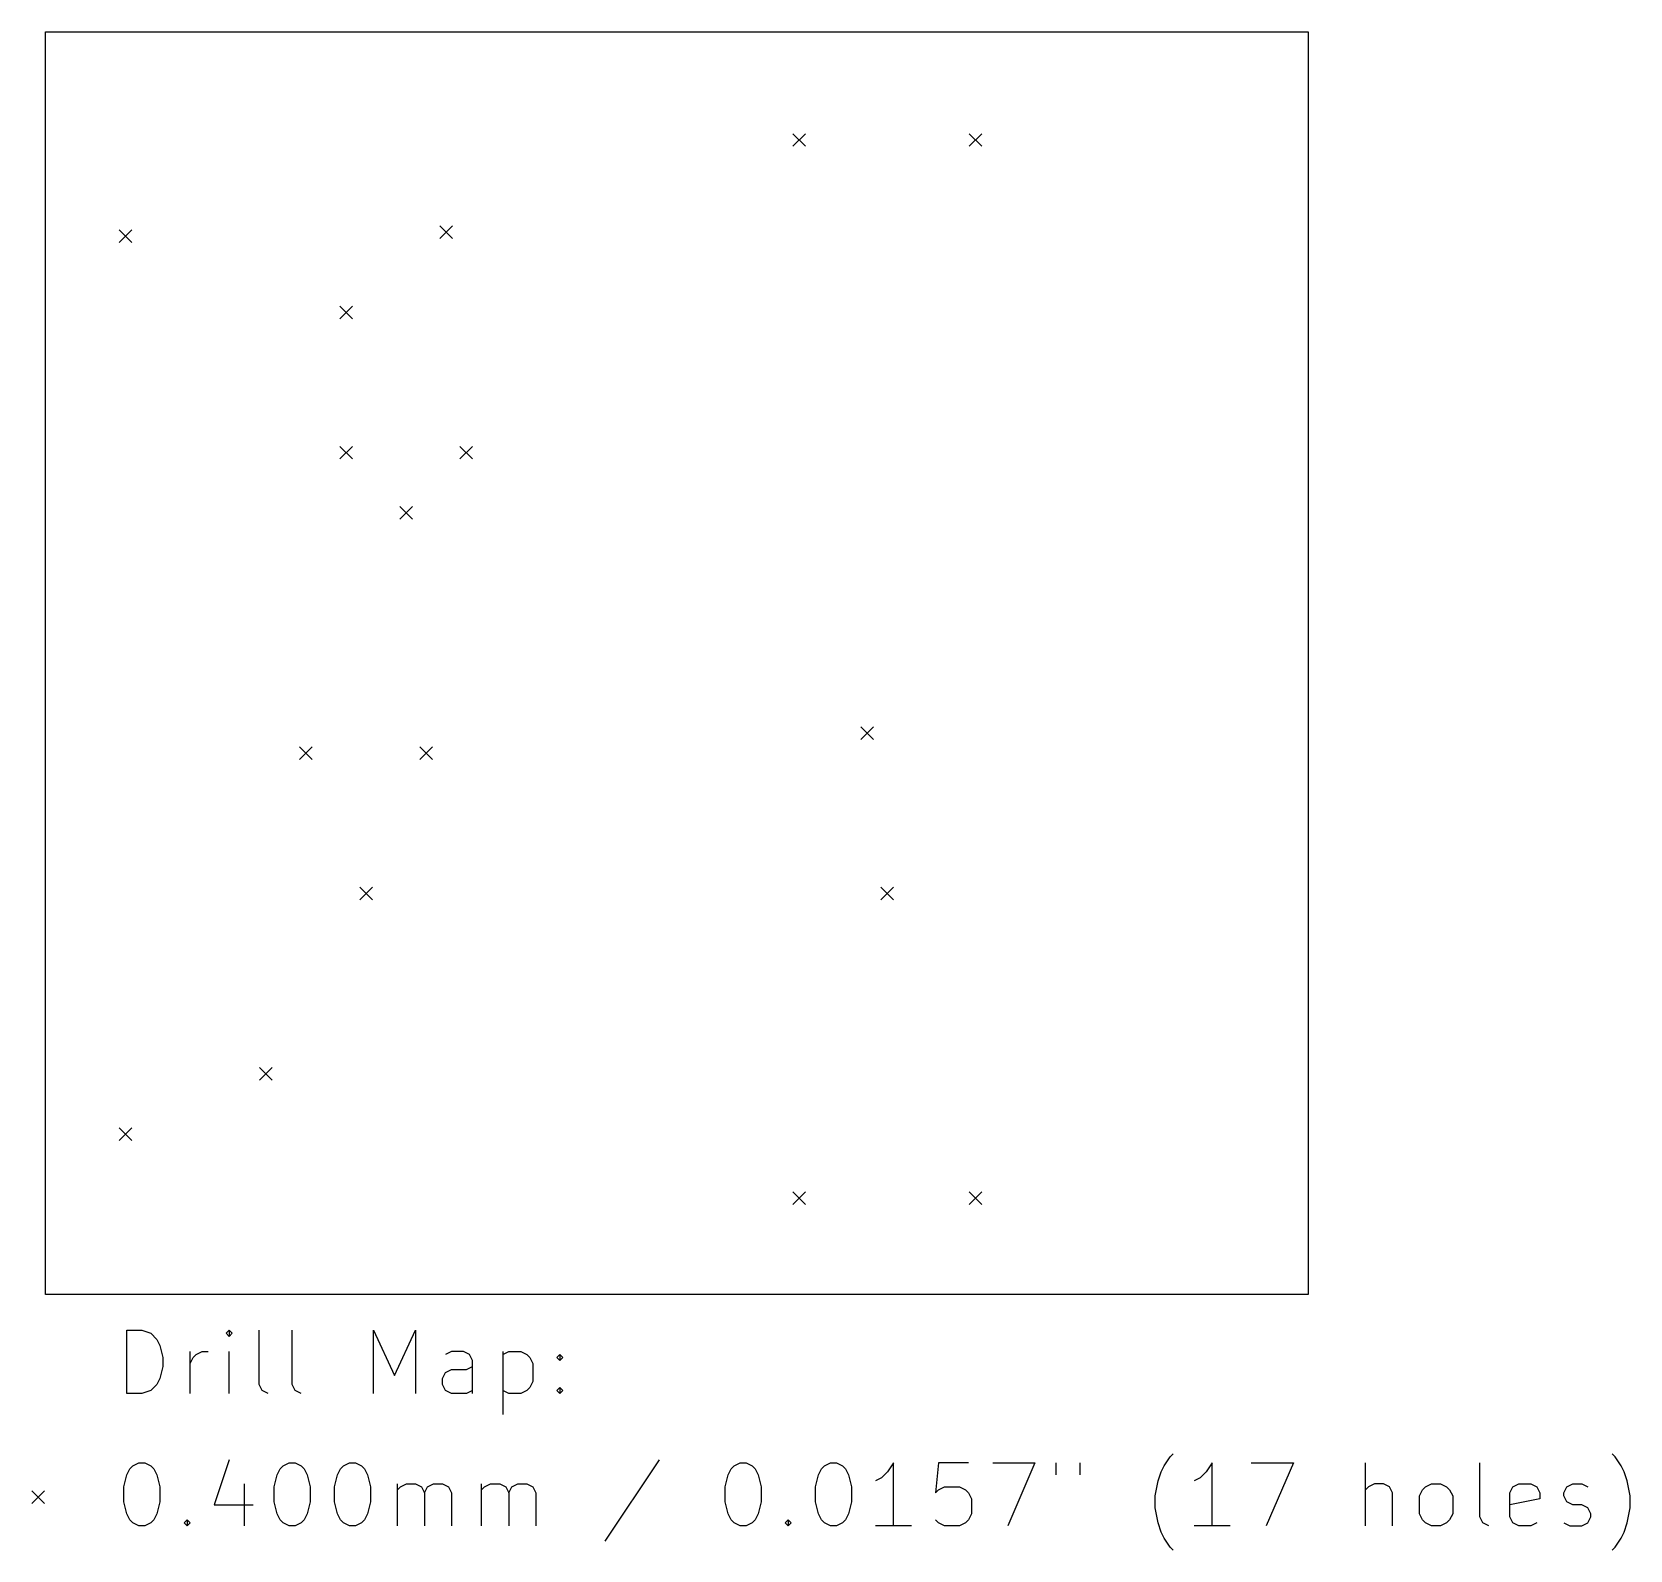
# Model space of a CAD drawing. Extents: x 61.1 to 111.7, y -123.1 to -75.
import ezdxf

# ---------------------------------------------------------------- set-up
doc = ezdxf.new("R2010")
doc.units = 0
doc.layers.add('BLACK', color=7, linetype='CONTINUOUS')

msp = doc.modelspace()

# ---------------------------------------------------------------- linework, layer by layer
at = {"layer": 'BLACK', "linetype": 'CONTINUOUS'}
for p, q in [((61.5, -75), (101.5, -75)), ((61.5, -115), (61.5, -75)), ((101.5, -75), (101.5, -115)), ((85.176, -78.224), (85.576, -78.624)), ((85.576, -78.224), (85.176, -78.624)), ((90.764, -78.224), (91.164, -78.624)), ((91.164, -78.224), (90.764, -78.624)), ((63.84, -81.272), (64.24, -81.672)), ((64.24, -81.272), (63.84, -81.672)), ((74, -81.145), (74.4, -81.545)), ((74.4, -81.145), (74, -81.545)), ((70.825, -83.685), (71.225, -84.085)), ((71.225, -83.685), (70.825, -84.085)), ((70.825, -88.13), (71.225, -88.53)), ((71.225, -88.13), (70.825, -88.53)), ((74.635, -88.13), (75.035, -88.53)), ((75.035, -88.13), (74.635, -88.53)), ((72.73, -90.035), (73.13, -90.435)), ((73.13, -90.035), (72.73, -90.435)), ((87.335, -97.02), (87.735, -97.42)), ((87.735, -97.02), (87.335, -97.42)), ((69.555, -97.655), (69.955, -98.055)), ((69.955, -97.655), (69.555, -98.055)), ((73.365, -97.655), (73.765, -98.055)), ((73.765, -97.655), (73.365, -98.055)), ((71.46, -102.1), (71.86, -102.5)), ((71.86, -102.1), (71.46, -102.5)), ((87.97, -102.1), (88.37, -102.5)), ((88.37, -102.1), (87.97, -102.5)), ((68.285, -107.815), (68.685, -108.215)), ((68.685, -107.815), (68.285, -108.215)), ((63.84, -109.72), (64.24, -110.12)), ((64.24, -109.72), (63.84, -110.12)), ((85.176, -111.752), (85.576, -112.152)), ((85.576, -111.752), (85.176, -112.152)), ((90.764, -111.752), (91.164, -112.152)), ((91.164, -111.752), (90.764, -112.152)), ((101.5, -115), (61.5, -115)), ((64.082768, -118.139838), (64.082768, -116.139838)), ((64.082768, -116.139838), (64.558958, -116.139838)), ((64.558958, -116.139838), (64.844673, -116.235076)), ((64.844673, -116.235076), (65.035149, -116.425552)), ((65.035149, -116.425552), (65.130387, -116.616028)), ((67.320863, -116.139838), (67.225625, -116.235076)), ((67.225625, -116.235076), (67.320863, -116.330314)), ((67.416101, -116.235076), (67.320863, -116.139838)), ((67.320863, -116.139838), (67.320863, -116.330314)), ((67.320863, -116.330314), (67.416101, -116.235076)), ((68.273244, -117.854123), (68.273244, -116.139838)), ((69.320863, -117.854123), (69.320863, -116.139838)), ((71.892292, -118.139838), (71.892292, -116.139838)), ((71.892292, -116.139838), (72.558959, -117.568409)), ((72.558959, -117.568409), (73.225625, -116.139838)), ((73.225625, -116.139838), (73.225625, -118.139838)), ((65.130387, -116.616028), (65.225625, -116.99698)), ((66.082768, -118.139838), (66.082768, -116.806504)), ((66.178006, -116.99698), (66.273244, -116.901742)), ((66.273244, -116.901742), (66.46372, -116.806504)), ((66.46372, -116.806504), (66.654197, -116.806504)), ((67.320863, -118.139838), (67.320863, -116.806504)), ((74.368482, -116.806504), (74.178006, -116.901742)), ((74.749435, -116.806504), (74.368482, -116.806504)), ((74.939911, -116.901742), (74.749435, -116.806504)), ((75.035149, -117.092219), (74.939911, -116.901742)), ((75.98753, -116.806504), (75.98753, -118.806504)), ((75.98753, -116.901742), (76.178006, -116.806504)), ((76.178006, -116.806504), (76.558959, -116.806504)), ((76.558959, -116.806504), (76.749435, -116.901742)), ((76.749435, -116.901742), (76.844673, -116.99698)), ((77.701816, -116.99698), (77.797054, -116.901742)), ((77.797054, -116.901742), (77.892292, -116.99698)), ((77.797054, -116.901742), (77.797054, -117.092219)), ((65.225625, -117.282695), (65.130387, -117.663647)), ((65.225625, -116.99698), (65.225625, -117.282695)), ((66.082768, -117.187457), (66.178006, -116.99698)), ((74.178006, -117.473171), (74.368482, -117.377933)), ((74.368482, -117.377933), (74.844673, -117.377933)), ((74.844673, -117.377933), (75.035149, -117.282695)), ((75.035149, -118.139838), (75.035149, -117.092219)), ((76.844673, -116.99698), (76.939911, -117.187457)), ((76.939911, -117.187457), (76.939911, -117.758885)), ((77.797054, -117.092219), (77.701816, -116.99698)), ((77.892292, -116.99698), (77.797054, -117.092219)), ((65.035149, -117.854123), (64.844673, -118.0446)), ((65.130387, -117.663647), (65.035149, -117.854123)), ((68.368482, -118.0446), (68.273244, -117.854123)), ((69.416101, -118.0446), (69.320863, -117.854123)), ((74.082768, -117.663647), (74.178006, -117.473171)), ((74.082768, -117.854123), (74.082768, -117.663647)), ((74.178006, -118.0446), (74.082768, -117.854123)), ((76.844673, -117.949361), (76.749435, -118.0446)), ((76.939911, -117.758885), (76.844673, -117.949361)), ((77.701816, -118.0446), (77.797054, -117.949361)), ((77.797054, -117.949361), (77.892292, -118.0446)), ((77.797054, -117.949361), (77.797054, -118.139838)), ((64.558958, -118.139838), (64.082768, -118.139838)), ((64.844673, -118.0446), (64.558958, -118.139838)), ((68.558958, -118.139838), (68.368482, -118.0446)), ((69.606577, -118.139838), (69.416101, -118.0446)), ((74.368482, -118.139838), (74.178006, -118.0446)), ((74.844673, -118.139838), (74.368482, -118.139838)), ((75.035149, -118.0446), (74.844673, -118.139838)), ((76.178006, -118.139838), (75.98753, -118.0446)), ((76.558959, -118.139838), (76.178006, -118.139838)), ((76.749435, -118.0446), (76.558959, -118.139838)), ((77.797054, -118.139838), (77.701816, -118.0446)), ((77.892292, -118.0446), (77.797054, -118.139838)), ((64.178006, -120.530314), (64.273244, -120.435076)), ((64.273244, -120.435076), (64.46372, -120.339838)), ((64.46372, -120.339838), (64.654197, -120.339838)), ((64.654197, -120.339838), (64.844673, -120.435076)), ((64.844673, -120.435076), (64.939911, -120.530314)), ((67.320863, -120.2446), (66.844673, -121.673171)), ((68.939911, -120.530314), (69.035149, -120.435076)), ((69.035149, -120.435076), (69.225625, -120.339838)), ((69.225625, -120.339838), (69.416102, -120.339838)), ((69.416102, -120.339838), (69.606578, -120.435076)), ((69.606578, -120.435076), (69.701816, -120.530314)), ((70.844673, -120.530314), (70.939911, -120.435076)), ((70.939911, -120.435076), (71.130387, -120.339838)), ((71.130387, -120.339838), (71.320864, -120.339838)), ((71.320864, -120.339838), (71.51134, -120.435076)), ((71.51134, -120.435076), (71.606578, -120.530314)), ((80.939912, -120.2446), (79.225627, -122.816028)), ((83.225627, -120.530314), (83.320865, -120.435076)), ((83.320865, -120.435076), (83.511341, -120.339838)), ((83.511341, -120.339838), (83.701818, -120.339838)), ((83.701818, -120.339838), (83.892294, -120.435076)), ((83.892294, -120.435076), (83.987532, -120.530314)), ((86.08277, -120.530314), (86.178008, -120.435076)), ((86.178008, -120.435076), (86.368484, -120.339838)), ((86.368484, -120.339838), (86.558961, -120.339838)), ((86.558961, -120.339838), (86.749437, -120.435076)), ((86.749437, -120.435076), (86.844675, -120.530314)), ((88.368484, -120.339838), (88.178008, -120.625552)), ((88.368484, -122.339838), (88.368484, -120.339838)), ((89.797056, -120.339838), (89.701818, -121.292219)), ((90.749437, -120.339838), (89.797056, -120.339838)), ((91.511342, -120.339838), (92.844675, -120.339838)), ((92.844675, -120.339838), (91.987532, -122.339838)), ((93.511342, -120.339838), (93.511342, -120.72079)), ((94.273247, -120.339838), (94.273247, -120.72079)), ((96.844676, -120.625552), (96.939914, -120.435076)), ((96.939914, -120.435076), (97.13039, -120.149361)), ((97.13039, -120.149361), (97.225629, -120.054123)), ((98.463723, -120.339838), (98.273247, -120.625552)), ((98.463723, -122.339838), (98.463723, -120.339838)), ((99.701819, -120.339838), (101.035152, -120.339838)), ((101.035152, -120.339838), (100.178009, -122.339838)), ((103.320867, -122.339838), (103.320867, -120.339838)), ((106.939915, -122.054123), (106.939915, -120.339838)), ((111.22563, -120.149361), (111.130392, -120.054123)), ((111.416106, -120.435076), (111.22563, -120.149361)), ((111.511344, -120.625552), (111.416106, -120.435076)), ((63.98753, -121.101742), (64.082768, -120.72079)), ((64.082768, -120.72079), (64.178006, -120.530314)), ((64.939911, -120.530314), (65.035149, -120.72079)), ((65.035149, -120.72079), (65.130387, -121.101742)), ((68.749435, -121.101742), (68.844673, -120.72079)), ((68.844673, -120.72079), (68.939911, -120.530314)), ((69.701816, -120.530314), (69.797054, -120.72079)), ((69.797054, -120.72079), (69.892292, -121.101742)), ((70.654197, -121.101742), (70.749435, -120.72079)), ((70.749435, -120.72079), (70.844673, -120.530314)), ((71.606578, -120.530314), (71.701816, -120.72079)), ((71.701816, -120.72079), (71.797054, -121.101742)), ((83.035151, -121.101742), (83.130389, -120.72079)), ((83.130389, -120.72079), (83.225627, -120.530314)), ((83.987532, -120.530314), (84.08277, -120.72079)), ((84.08277, -120.72079), (84.178008, -121.101742)), ((85.892294, -121.101742), (85.987532, -120.72079)), ((85.987532, -120.72079), (86.08277, -120.530314)), ((86.844675, -120.530314), (86.939913, -120.72079)), ((86.939913, -120.72079), (87.035151, -121.101742)), ((87.987532, -120.816028), (87.797056, -120.911266)), ((88.178008, -120.625552), (87.987532, -120.816028)), ((96.6542, -121.387457), (96.749438, -120.911266)), ((96.749438, -120.911266), (96.844676, -120.625552)), ((98.082771, -120.816028), (97.892295, -120.911266)), ((98.273247, -120.625552), (98.082771, -120.816028)), ((111.606582, -120.911266), (111.511344, -120.625552)), ((111.70182, -121.387457), (111.606582, -120.911266)), ((61.075, -121.225), (61.475, -121.625)), ((61.475, -121.225), (61.075, -121.625)), ((63.98753, -121.577933), (63.98753, -121.101742)), ((65.130387, -121.101742), (65.130387, -121.577933)), ((67.797054, -121.006504), (67.797054, -122.339838)), ((68.749435, -121.577933), (68.749435, -121.101742)), ((69.892292, -121.101742), (69.892292, -121.577933)), ((70.654197, -121.577933), (70.654197, -121.101742)), ((71.797054, -121.101742), (71.797054, -121.577933)), ((72.654197, -122.339838), (72.654197, -121.006504)), ((72.654197, -121.19698), (72.749435, -121.101742)), ((72.749435, -121.101742), (72.939911, -121.006504)), ((72.939911, -121.006504), (73.225626, -121.006504)), ((73.225626, -121.006504), (73.416102, -121.101742)), ((73.416102, -121.101742), (73.51134, -121.292219)), ((73.51134, -121.292219), (73.606578, -121.101742)), ((73.51134, -121.292219), (73.51134, -122.339838)), ((73.606578, -121.101742), (73.797054, -121.006504)), ((73.797054, -121.006504), (74.082768, -121.006504)), ((74.082768, -121.006504), (74.273245, -121.101742)), ((74.273245, -121.101742), (74.368483, -121.292219)), ((74.368483, -121.292219), (74.368483, -122.339838)), ((75.320864, -122.339838), (75.320864, -121.006504)), ((75.320864, -121.19698), (75.416102, -121.101742)), ((75.416102, -121.101742), (75.606578, -121.006504)), ((75.606578, -121.006504), (75.892293, -121.006504)), ((75.892293, -121.006504), (76.082769, -121.101742)), ((76.082769, -121.101742), (76.178007, -121.292219)), ((76.178007, -121.292219), (76.273245, -121.101742)), ((76.178007, -121.292219), (76.178007, -122.339838)), ((76.273245, -121.101742), (76.463721, -121.006504)), ((76.463721, -121.006504), (76.749435, -121.006504)), ((76.749435, -121.006504), (76.939912, -121.101742)), ((76.939912, -121.101742), (77.03515, -121.292219)), ((77.03515, -121.292219), (77.03515, -122.339838)), ((83.035151, -121.577933), (83.035151, -121.101742)), ((84.178008, -121.101742), (84.178008, -121.577933)), ((85.892294, -121.577933), (85.892294, -121.101742)), ((87.035151, -121.101742), (87.035151, -121.577933)), ((89.701818, -121.292219), (89.797056, -121.19698)), ((89.797056, -121.19698), (89.987532, -121.101742)), ((89.987532, -121.101742), (90.463723, -121.101742)), ((90.463723, -121.101742), (90.654199, -121.19698)), ((90.654199, -121.19698), (90.749437, -121.292219)), ((90.749437, -121.292219), (90.844675, -121.482695)), ((90.844675, -121.482695), (90.844675, -121.958885)), ((96.6542, -121.768409), (96.6542, -121.387457)), ((103.416105, -121.101742), (103.320867, -121.19698)), ((103.606581, -121.006504), (103.416105, -121.101742)), ((103.892296, -121.006504), (103.606581, -121.006504)), ((104.082772, -121.101742), (103.892296, -121.006504)), ((104.17801, -121.292219), (104.082772, -121.101742)), ((104.17801, -122.339838), (104.17801, -121.292219)), ((105.035153, -121.387457), (105.130391, -121.19698)), ((105.035153, -121.958885), (105.035153, -121.387457)), ((105.130391, -121.19698), (105.225629, -121.101742)), ((105.225629, -121.101742), (105.416105, -121.006504)), ((105.416105, -121.006504), (105.70182, -121.006504)), ((105.70182, -121.006504), (105.892296, -121.101742)), ((105.892296, -121.101742), (105.987534, -121.19698)), ((105.987534, -121.19698), (106.082772, -121.387457)), ((106.082772, -121.387457), (106.082772, -121.958885)), ((107.892296, -121.292219), (107.987534, -121.101742)), ((107.892296, -122.054123), (107.892296, -121.292219)), ((108.844677, -121.482695), (107.892296, -121.673171)), ((107.987534, -121.101742), (108.17801, -121.006504)), ((108.17801, -121.006504), (108.558963, -121.006504)), ((108.558963, -121.006504), (108.749439, -121.101742)), ((108.749439, -121.101742), (108.844677, -121.292219)), ((108.844677, -121.292219), (108.844677, -121.482695)), ((109.606582, -121.292219), (109.70182, -121.101742)), ((109.606582, -121.387457), (109.606582, -121.292219)), ((109.70182, -121.577933), (109.606582, -121.387457)), ((109.70182, -121.101742), (109.892296, -121.006504)), ((109.892296, -121.006504), (110.17801, -121.006504)), ((110.17801, -121.006504), (110.368487, -121.101742)), ((111.70182, -121.768409), (111.70182, -121.387457)), ((64.082768, -121.958885), (63.98753, -121.577933)), ((64.178006, -122.149361), (64.082768, -121.958885)), ((65.035149, -121.958885), (64.939911, -122.149361)), ((65.130387, -121.577933), (65.035149, -121.958885)), ((66.844673, -121.673171), (68.082768, -121.673171)), ((68.844673, -121.958885), (68.749435, -121.577933)), ((68.939911, -122.149361), (68.844673, -121.958885)), ((69.797054, -121.958885), (69.701816, -122.149361)), ((69.892292, -121.577933), (69.797054, -121.958885)), ((70.749435, -121.958885), (70.654197, -121.577933)), ((70.844673, -122.149361), (70.749435, -121.958885)), ((71.701816, -121.958885), (71.606578, -122.149361)), ((71.797054, -121.577933), (71.701816, -121.958885)), ((83.130389, -121.958885), (83.035151, -121.577933)), ((83.225627, -122.149361), (83.130389, -121.958885)), ((84.08277, -121.958885), (83.987532, -122.149361)), ((84.178008, -121.577933), (84.08277, -121.958885)), ((85.987532, -121.958885), (85.892294, -121.577933)), ((86.08277, -122.149361), (85.987532, -121.958885)), ((86.939913, -121.958885), (86.844675, -122.149361)), ((87.035151, -121.577933), (86.939913, -121.958885)), ((90.844675, -121.958885), (90.749437, -122.149361)), ((96.749438, -122.2446), (96.6542, -121.768409)), ((105.130391, -122.149361), (105.035153, -121.958885)), ((106.082772, -121.958885), (105.987534, -122.149361)), ((109.892296, -121.673171), (109.70182, -121.577933)), ((110.17801, -121.673171), (109.892296, -121.673171)), ((110.368487, -121.768409), (110.17801, -121.673171)), ((110.463725, -121.958885), (110.368487, -121.768409)), ((110.463725, -122.054123), (110.463725, -121.958885)), ((111.606582, -122.2446), (111.70182, -121.768409)), ((64.273244, -122.2446), (64.178006, -122.149361)), ((64.46372, -122.339838), (64.273244, -122.2446)), ((64.654197, -122.339838), (64.46372, -122.339838)), ((64.844673, -122.2446), (64.654197, -122.339838)), ((64.939911, -122.149361), (64.844673, -122.2446)), ((65.892292, -122.2446), (65.98753, -122.149361)), ((65.98753, -122.339838), (65.892292, -122.2446)), ((65.98753, -122.149361), (66.082768, -122.2446)), ((65.98753, -122.149361), (65.98753, -122.339838)), ((66.082768, -122.2446), (65.98753, -122.339838)), ((69.035149, -122.2446), (68.939911, -122.149361)), ((69.225625, -122.339838), (69.035149, -122.2446)), ((69.416102, -122.339838), (69.225625, -122.339838)), ((69.606578, -122.2446), (69.416102, -122.339838)), ((69.701816, -122.149361), (69.606578, -122.2446)), ((70.939911, -122.2446), (70.844673, -122.149361)), ((71.130387, -122.339838), (70.939911, -122.2446)), ((71.320864, -122.339838), (71.130387, -122.339838)), ((71.51134, -122.2446), (71.320864, -122.339838)), ((71.606578, -122.149361), (71.51134, -122.2446)), ((83.320865, -122.2446), (83.225627, -122.149361)), ((83.511341, -122.339838), (83.320865, -122.2446)), ((83.701818, -122.339838), (83.511341, -122.339838)), ((83.892294, -122.2446), (83.701818, -122.339838)), ((83.987532, -122.149361), (83.892294, -122.2446)), ((84.939913, -122.2446), (85.035151, -122.149361)), ((85.035151, -122.339838), (84.939913, -122.2446)), ((85.035151, -122.149361), (85.130389, -122.2446)), ((85.035151, -122.149361), (85.035151, -122.339838)), ((85.130389, -122.2446), (85.035151, -122.339838)), ((86.178008, -122.2446), (86.08277, -122.149361)), ((86.368484, -122.339838), (86.178008, -122.2446)), ((86.558961, -122.339838), (86.368484, -122.339838)), ((86.749437, -122.2446), (86.558961, -122.339838)), ((86.844675, -122.149361), (86.749437, -122.2446)), ((88.939913, -122.339838), (87.797056, -122.339838)), ((89.797056, -122.2446), (89.701818, -122.149361)), ((89.987532, -122.339838), (89.797056, -122.2446)), ((90.463723, -122.339838), (89.987532, -122.339838)), ((90.654199, -122.2446), (90.463723, -122.339838)), ((90.749437, -122.149361), (90.654199, -122.2446)), ((96.844676, -122.530314), (96.749438, -122.2446)), ((99.035152, -122.339838), (97.892295, -122.339838)), ((105.225629, -122.2446), (105.130391, -122.149361)), ((105.416105, -122.339838), (105.225629, -122.2446)), ((105.70182, -122.339838), (105.416105, -122.339838)), ((105.892296, -122.2446), (105.70182, -122.339838)), ((105.987534, -122.149361), (105.892296, -122.2446)), ((107.035153, -122.2446), (106.939915, -122.054123)), ((107.225629, -122.339838), (107.035153, -122.2446)), ((107.987534, -122.2446), (107.892296, -122.054123)), ((108.17801, -122.339838), (107.987534, -122.2446)), ((108.558963, -122.339838), (108.17801, -122.339838)), ((108.749439, -122.2446), (108.558963, -122.339838)), ((109.606582, -122.2446), (109.797058, -122.339838)), ((109.797058, -122.339838), (110.17801, -122.339838)), ((110.17801, -122.339838), (110.368487, -122.2446)), ((110.368487, -122.2446), (110.463725, -122.054123)), ((111.511344, -122.530314), (111.606582, -122.2446)), ((96.939914, -122.72079), (96.844676, -122.530314)), ((97.13039, -123.006504), (96.939914, -122.72079)), ((97.225629, -123.101742), (97.13039, -123.006504)), ((111.130392, -123.101742), (111.22563, -123.006504)), ((111.22563, -123.006504), (111.416106, -122.72079)), ((111.416106, -122.72079), (111.511344, -122.530314))]:
    msp.add_line(p, q, dxfattribs=at)

doc.saveas('drawing.dxf')
